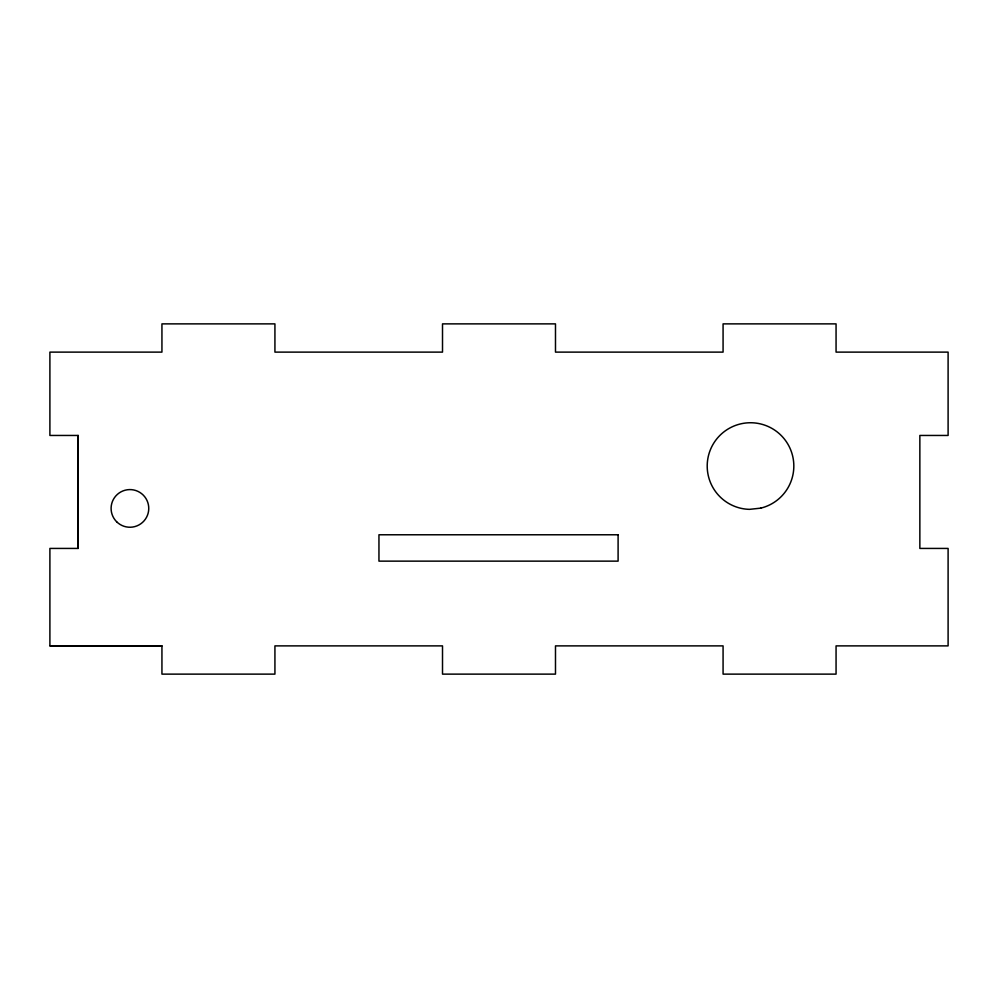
<?xml version="1.0" encoding="UTF-8"?>
<svg xmlns="http://www.w3.org/2000/svg" width="998" height="998" viewBox="0 0 998 998"><rect width="100%" height="100%" fill="white"/><g stroke="black" fill="none" stroke-linecap="round" stroke-linejoin="round"><path stroke-width="1.5" d="M161.938 645.881L49.9 645.881L49.9 548.426L78.143 548.426L78.143 435.452L49.9 435.452L49.9 352.119L161.938 352.119L161.938 323.876L274.924 323.876L274.924 352.119L442.513 352.119L442.513 323.876L555.487 323.876L555.487 352.119L723.076 352.119L723.076 323.876L836.062 323.876L836.062 352.119L948.1 352.119L948.1 435.452L919.857 435.452L919.857 548.426L948.1 548.426L948.1 645.881L836.062 645.881L836.062 674.124L723.076 674.124L723.076 645.881L555.487 645.881L555.487 674.124L442.513 674.124L442.513 645.881L274.924 645.881L274.924 674.124L161.938 674.124L161.938 645.881L49.9 645.743M78.143 435.452L78.143 548.426M760.775 508.132L749.535 509.354A43.313 43.313 0 0 1 711.686 446.867A43.313 43.313 0 0 1 784.316 438.97A43.313 43.313 0 0 1 760.775 508.132M618.099 534.778L378.953 534.778L378.953 561.138L618.099 561.138L618.099 534.778M116.616 521.729A18.825 18.825 0 0 0 148.116 513.284A18.825 18.825 0 0 0 125.049 490.23A18.825 18.825 0 0 0 116.616 521.729"/></g></svg>
